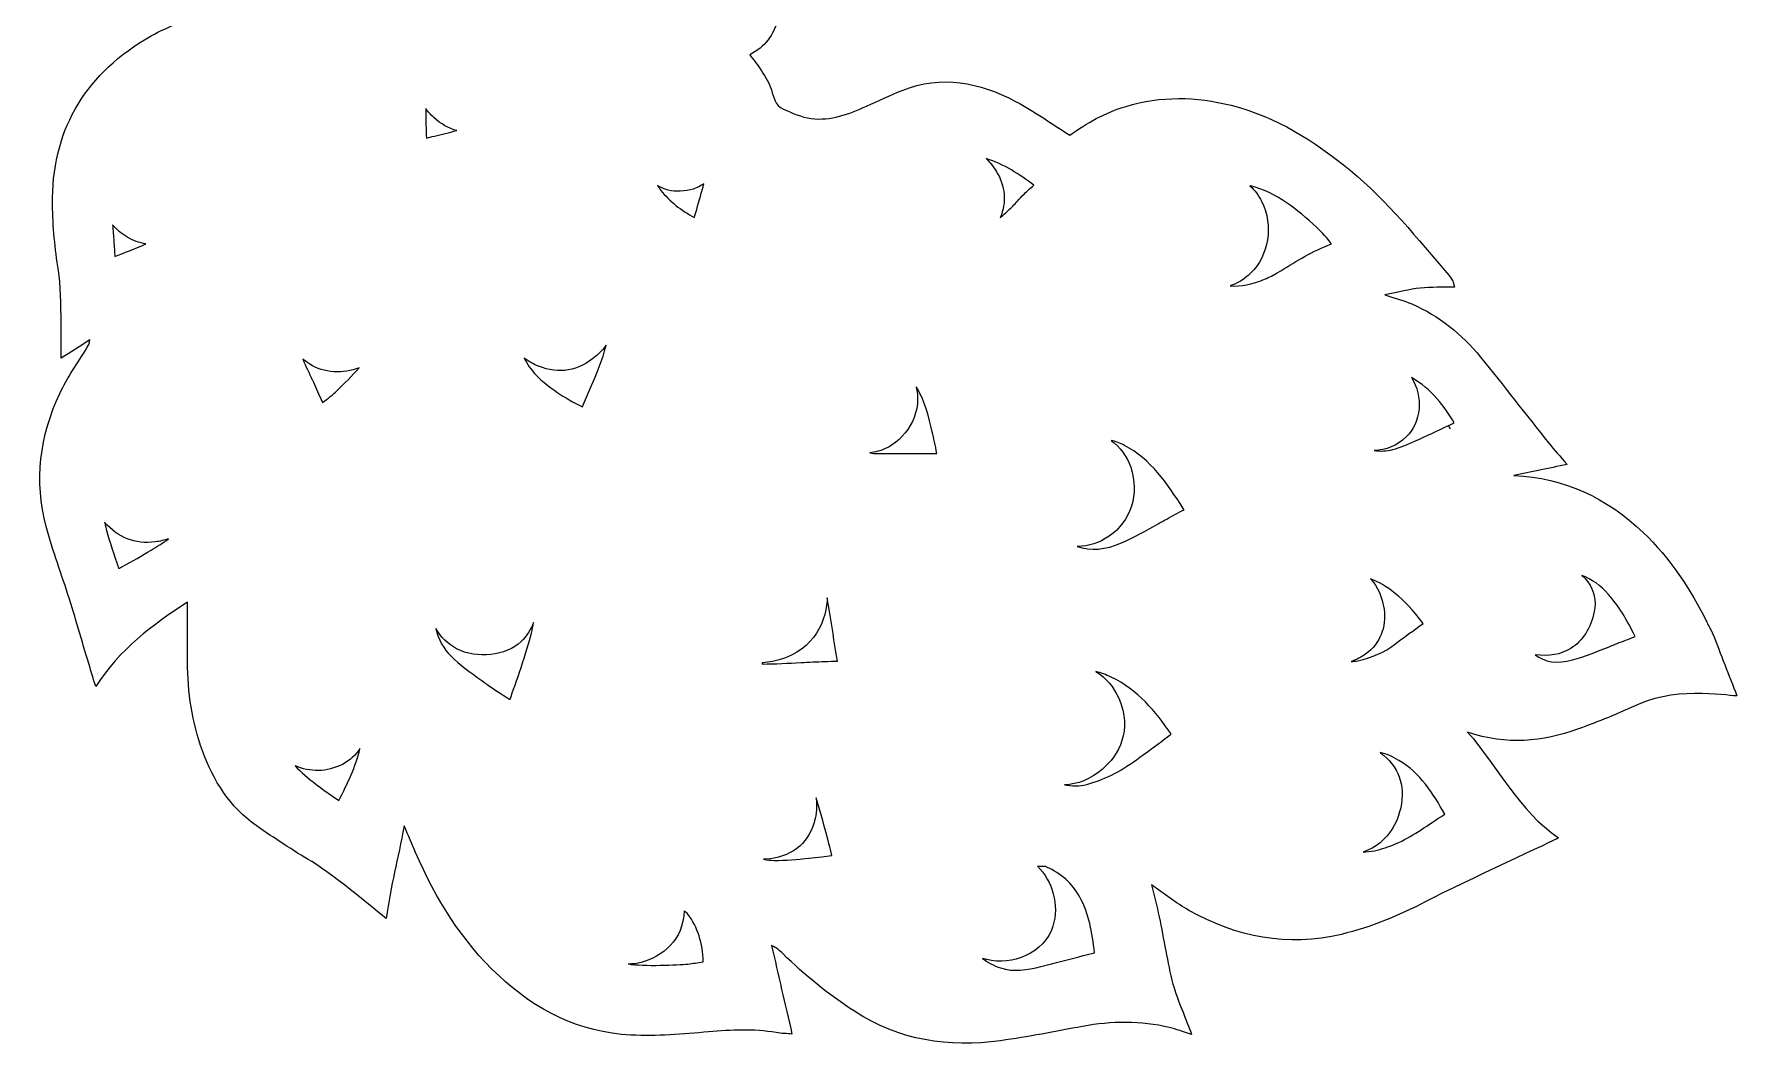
# Model space of a CAD drawing. Header units: millimetres. Extents: x -1630 to 1473, y -391 to 289.
# Drawn here: x -39.9 to 430.6, y -391.3 to -111.3 of the extents above; entities that cross this region are included whole.
import ezdxf

# ---------------------------------------------------------------- set-up
doc = ezdxf.new("R2010")
doc.units = ezdxf.units.MM
doc.header["$MEASUREMENT"] = 0
doc.layers.add('Layer 5', color=7, linetype='Continuous')

msp = doc.modelspace()

# ---------------------------------------------------------------- linework, layer by layer
at = {"layer": 'Layer 5', "lineweight": 0}
for points, knots in [([(424, -276.97), (423.98, -276.95), (423.96, -276.92), (423.93, -276.9), (423.85, -276.71), (423.76, -276.51), (423.67, -276.32), (423.49, -275.98), (423.31, -275.63), (423.12, -275.29), (422.86, -274.76), (422.6, -274.24), (422.34, -273.71), (417.76, -264.51), (412.2, -256.04), (404.69, -248.9), (394.69, -239.37), (383.04, -233.84), (369.02, -233.18), (373.71, -232.21), (378.4, -231.24), (383.74, -230.14), (381.82, -227.93), (380.14, -226.14), (378.62, -224.23), (372.33, -216.34), (366.17, -208.36), (359.82, -200.53), (354.65, -194.16), (348.36, -189.1), (340.79, -185.8), (338.7, -184.89), (336.45, -184.34), (333.35, -183.31), (337.23, -182.54), (340.15, -181.76), (343.12, -181.44), (346.18, -181.1), (349.3, -181.23), (352.56, -181.15), (352.34, -180.22), (352.33, -179.8), (352.15, -179.48), (351.83, -178.9), (351.46, -178.33), (351.03, -177.84), (342.37, -167.78), (334.06, -157.42), (323.76, -148.9), (313.95, -140.78), (303.38, -134.09), (290.87, -130.95), (281.17, -128.51), (271.53, -128.31), (261.84, -131.23), (256.04, -132.98), (250.89, -135.81), (246.35, -139.22), (241.21, -135.99), (236.45, -132.59), (231.33, -129.87), (221.38, -124.57), (210.93, -122.49), (199.99, -126.85), (196.67, -128.17), (193.42, -129.69), (190.16, -131.17), (185.28, -133.38), (180.27, -135.3), (174.84, -134.58), (172.17, -134.23), (169.56, -133.05), (167.06, -131.93), (164.94, -130.98), (164.54, -128.77), (163.88, -126.7), (163.28, -124.84), (162.19, -123.1), (161.14, -121.42), (160.2, -119.91), (159.03, -118.54), (157.86, -116.97), (162.22, -114.88), (164.4, -111.38), (165.68, -107.41), (167.6, -101.44), (168, -96.32), (168.84, -90.72), (169.23, -88.11), (168.9, -85.41), (169.03, -82.76), (169.05, -82.41), (169.93, -82.1), (171.07, -81.31), (169.11, -86), (171.42, -88.61), (173.88, -90.79), (184.76, -100.42), (197.52, -103.99), (211.83, -101.78), (215.96, -101.15), (220, -99.95), (224.07, -99), (224.91, -104.1), (226.43, -105.88), (231.38, -107.15), (233.03, -107.57), (234.78, -107.89), (236.48, -107.86), (239.38, -107.81), (242.28, -107.48), (245.17, -107.2), (254.79, -106.29), (263.38, -102.69), (271.04, -96.9), (273.88, -94.76), (276.45, -92.25), (279.61, -89.49), (282.38, -89.49), (285.79, -89.98), (288.99, -89.4), (299.51, -87.5), (307.45, -81.78), (313, -72.91), (315.35, -72.79), (318.11, -72.87), (320.65, -72.13), (330.64, -69.19), (336.73, -61.74), (341.84, -51.77), (349.07, -37.68), (345.85, -14.08), (345.54, -11.42), (350.23, -3.35), (349.69, 8.31), (348.43, 15.56), (349.11, 16.98), (349.68, 18.16), (349.91, 18.62), (355.65, 29.91), (361.17, 41.21), (363.94, 53.64), (366.69, 65.98), (367.31, 78.74), (366.45, 91.33), (366.36, 92.72), (366.25, 94.1), (366.12, 95.49), (364.89, 108.57), (362.91, 121.54), (359.48, 134.2), (356.32, 145.86), (351.88, 157.37), (346.66, 168.29), (343.67, 174.54), (340.05, 180.52), (335.53, 185.77), (339, 184.67), (343.13, 185.63), (345.19, 188.8), (347.02, 191.61), (346.09, 195.54), (342.67, 196.55), (341.34, 196.94), (339.38, 196.82), (339.01, 195.16), (338.66, 193.6), (340.16, 192.57), (341.53, 192.95), (341.75, 193.01), (341.92, 193.09), (342.07, 193.2), (342.14, 193.16), (342.2, 193.11), (342.26, 193.06), (342.62, 192.77), (342.77, 192.4), (342.8, 191.96), (342.87, 190.89), (341.99, 189.95), (341.15, 189.41), (339.31, 188.24), (337.11, 188.57), (335.26, 189.49), (333.26, 190.47), (331.53, 191.8), (329.66, 192.82), (329.8, 192.85), (329.94, 192.88), (330.08, 192.91), (335.04, 194.07), (338.08, 197.85), (337.58, 203.05), (337.15, 207.56), (332.66, 212.13), (327.97, 209.67), (327.62, 209.49), (327.29, 209.27), (326.99, 209.02), (328.23, 213.11), (328.16, 217.31), (326.65, 221.18), (325, 225.42), (321.93, 228.34), (318.82, 228.62), (316.78, 228.8), (314.98, 227.8), (313.75, 225.79), (312.63, 223.95), (313.51, 221.5), (314.53, 218.65), (316.13, 214.21), (318.12, 208.67), (314, 202.8), (310.86, 198.3), (307.46, 196.34), (305.74, 195.57), (304.48, 195.3), (303.23, 194.94), (302.02, 194.5), (302.02, 194.5), (300.87, 194.22), (300.87, 194.22), (303.93, 198.14), (307.29, 203.87), (307.52, 210.32), (307.96, 222.45), (302.82, 232.61), (293.78, 237.51), (288.42, 240.4), (282.56, 240.75), (279.19, 238.37), (276.99, 236.81), (276.05, 234.26), (276.53, 231.18), (276.97, 228.4), (279.89, 226.72), (283.59, 224.6), (289.36, 221.28), (296.55, 217.14), (297.5, 207.01), (298.04, 201.23), (297.13, 196.85), (296.15, 194), (296.68, 195.92), (296.95, 197.99), (296.75, 200.11), (295.92, 208.9), (291.24, 215.75), (284.23, 218.43), (279.98, 220.06), (275.75, 219.74), (273.46, 217.63), (271.96, 216.23), (271.49, 214.23), (272.16, 211.97), (272.77, 209.9), (275.18, 208.91), (277.97, 207.76), (282.34, 205.95), (287.77, 203.71), (289.37, 196.72), (290.6, 191.28), (289.73, 187.41), (289.14, 185.65), (288.98, 185.46), (288.82, 185.28), (288.66, 185.09), (287.38, 183.55), (286.34, 181.87), (285.4, 180.1), (284.44, 178.32), (284.14, 176.15), (282.98, 174.49), (281.68, 172.62), (279.43, 172.03), (277.57, 170.89), (275.67, 169.73), (273.98, 168.24), (272.57, 166.51), (269.8, 163.11), (268.18, 158.94), (266.98, 154.77), (266.86, 154.34), (267.01, 153.57), (267.31, 153.35), (267.64, 153.12), (268.37, 153.22), (268.79, 153.44), (271.14, 154.65), (273.07, 156.35), (275.58, 157.37), (278.24, 158.45), (281.06, 159.13), (283.93, 159.37), (284.73, 159.43), (285.55, 159.46), (286.32, 159.24), (287.09, 159.02), (287.77, 158.56), (288.43, 158.11), (292.16, 155.58), (296.11, 152.99), (300.6, 152.54), (305, 152.1), (309.22, 153.76), (313.5, 154.49), (319.79, 155.57), (329.14, 152.9), (332.69, 147.2), (333.51, 145.89), (333.97, 144.42), (334.2, 142.89), (334.16, 142.68), (334.17, 142.46), (334.29, 142.26), (334.39, 141.29), (334.42, 140.31), (334.39, 139.34), (334.18, 133.14), (333.15, 127.12), (331.31, 121.2), (329.25, 114.52), (327.17, 107.88), (323.5, 101.85), (321.85, 99.14), (319.78, 96.87), (317.35, 94.87), (313.46, 91.66), (308.72, 90.09), (304.14, 88.28), (296.62, 85.29), (288.68, 83.7), (280.84, 81.87), (271.6, 79.71), (262.41, 77.48), (253.52, 74.08), (250.96, 73.09), (248.43, 72.04), (245.95, 70.9), (245.95, 70.9), (241.68, 69.28), (241.68, 69.28), (241.46, 69.2), (218.95, 60.47), (206.41, 37.16), (204.97, 34.48), (203.66, 31.89), (202.46, 29.34), (191.31, 25.91), (180.65, 20.95), (170.86, 14.61), (165.96, 11.43), (161.28, 7.92), (156.88, 4.08), (152.51, 0.29), (148.21, -3.79), (145.06, -8.68), (142.38, -12.84), (140.54, -17.92), (141.42, -22.81), (137.79, -22.54), (134.3, -22.27), (130.82, -22.27), (124.67, -22.26), (118.89, -23.49), (115.62, -29.01), (109.94, -28.87), (104.64, -28.46), (99.36, -28.66), (92.41, -28.92), (86.13, -31.34), (80.96, -36.12), (72.34, -44.07), (78.66, -49.76), (78.62, -50.13), (76.27, -50.13), (73.89, -50.05), (71.51, -50.15), (66.48, -50.35), (61.46, -50.63), (56.43, -50.9), (47.52, -51.38), (39.22, -54.06), (31.59, -58.55), (23.49, -63.32), (17.44, -69.91), (14.39, -79.12), (12.07, -86.11), (11.17, -93.3), (10.58, -100.55), (10.23, -104.8), (10.3, -104.87), (6, -106.21), (0.67, -107.87), (-4.49, -109.88), (-9.3, -112.82), (-26.36, -123.25), (-35, -138.42), (-34.77, -158.39), (-34.7, -164.46), (-34.04, -170.57), (-33.13, -176.58), (-32.01, -183.87), (-32.48, -200.08), (-32.38, -200.81), (-29.72, -199.14), (-27.09, -197.41), (-24.44, -195.72), (-24.48, -196.71), (-24.9, -197.31), (-25.28, -197.94), (-27.8, -202.13), (-30.7, -206.15), (-32.76, -210.56), (-38.27, -222.32), (-39.86, -234.66), (-36.52, -247.31), (-34.73, -254.08), (-32.19, -260.65), (-30.09, -267.35), (-28.12, -273.65), (-26.3, -280.01), (-24.4, -286.34), (-23.98, -287.75), (-23.53, -289.16), (-22.81, -291.45), (-16.14, -281.11), (-7.29, -274.54), (2.56, -268.2), (2.56, -274.09), (2.57, -279.37), (2.56, -284.65), (2.55, -293.08), (3.83, -301.3), (6.69, -309.22), (9.68, -317.48), (14.24, -324.76), (21.55, -329.9), (26.53, -333.4), (31.65, -336.72), (36.87, -339.85), (43.38, -343.75), (56.15, -354.63), (57.44, -355.53), (58.69, -346.36), (60.72, -339.14), (62.38, -329.99), (63.56, -332.7), (64.57, -334.99), (65.56, -337.3), (71.06, -350.1), (78.27, -361.73), (88.53, -371.34), (98.85, -381.01), (110.9, -387.02), (125.07, -387.76), (132.19, -388.13), (139.4, -387.47), (146.52, -386.86), (152.76, -386.33), (158.94, -385.99), (165.14, -387.06), (166.63, -387.32), (168.15, -387.35), (169.55, -387.48), (167.62, -379.11), (165.76, -371.07), (163.91, -363.03), (165.31, -363.63), (166.18, -364.43), (167.02, -365.26), (173.1, -371.22), (179.64, -376.55), (186.81, -381.19), (199.26, -389.24), (212.84, -391.3), (227.2, -389.3), (234.79, -388.24), (242.32, -386.75), (249.86, -385.35), (257.89, -383.86), (265.89, -383.79), (273.87, -385.67), (275.72, -386.11), (277.52, -386.8), (279.98, -387.57), (279.53, -386.04), (275.77, -377.39), (274.82, -373.72), (273.25, -367.59), (272.29, -361.3), (271, -355.1), (270.38, -352.14), (269.59, -349.22), (268.87, -346.22), (272.45, -348.69), (275.66, -351.31), (279.23, -353.3), (292.43, -360.66), (306.43, -363.53), (321.37, -359.93), (329.54, -357.96), (337.24, -354.74), (344.68, -350.87), (355.85, -345.08), (380.26, -334.01), (381.32, -333.29), (370.33, -325.7), (364.86, -314.1), (356.23, -304.07), (367.04, -307.85), (376.91, -306.64), (386.59, -303.26), (392.33, -301.25), (397.96, -298.87), (403.53, -296.38), (414.88, -291.3), (429.66, -294.27), (430.64, -294.08), (428.36, -288.21), (426.18, -282.59), (424, -276.97)], [0, 0, 0, 0, 1, 1, 1, 2, 2, 2, 3, 3, 3, 4, 4, 4, 5, 5, 5, 6, 6, 6, 7, 7, 7, 8, 8, 8, 9, 9, 9, 10, 10, 10, 11, 11, 11, 12, 12, 12, 13, 13, 13, 14, 14, 14, 15, 15, 15, 16, 16, 16, 17, 17, 17, 18, 18, 18, 19, 19, 19, 20, 20, 20, 21, 21, 21, 22, 22, 22, 23, 23, 23, 24, 24, 24, 25, 25, 25, 26, 26, 26, 27, 27, 27, 28, 28, 28, 29, 29, 29, 30, 30, 30, 31, 31, 31, 32, 32, 32, 33, 33, 33, 34, 34, 34, 35, 35, 35, 36, 36, 36, 37, 37, 37, 38, 38, 38, 39, 39, 39, 40, 40, 40, 41, 41, 41, 42, 42, 42, 43, 43, 43, 44, 44, 44, 45, 45, 45, 46, 46, 46, 47, 47, 47, 48, 48, 48, 49, 49, 49, 50, 50, 50, 51, 51, 51, 52, 52, 52, 53, 53, 53, 54, 54, 54, 55, 55, 55, 56, 56, 56, 57, 57, 57, 58, 58, 58, 59, 59, 59, 60, 60, 60, 61, 61, 61, 62, 62, 62, 63, 63, 63, 64, 64, 64, 65, 65, 65, 66, 66, 66, 67, 67, 67, 68, 68, 68, 69, 69, 69, 70, 70, 70, 71, 71, 71, 72, 72, 72, 73, 73, 73, 74, 74, 74, 75, 75, 75, 76, 76, 76, 77, 77, 77, 78, 78, 78, 79, 79, 79, 80, 80, 80, 81, 81, 81, 82, 82, 82, 83, 83, 83, 84, 84, 84, 85, 85, 85, 86, 86, 86, 87, 87, 87, 88, 88, 88, 89, 89, 89, 90, 90, 90, 91, 91, 91, 92, 92, 92, 93, 93, 93, 94, 94, 94, 95, 95, 95, 96, 96, 96, 97, 97, 97, 98, 98, 98, 99, 99, 99, 100, 100, 100, 101, 101, 101, 102, 102, 102, 103, 103, 103, 104, 104, 104, 105, 105, 105, 106, 106, 106, 107, 107, 107, 108, 108, 108, 109, 109, 109, 110, 110, 110, 111, 111, 111, 112, 112, 112, 113, 113, 113, 114, 114, 114, 115, 115, 115, 116, 116, 116, 117, 117, 117, 118, 118, 118, 119, 119, 119, 120, 120, 120, 121, 121, 121, 122, 122, 122, 123, 123, 123, 124, 124, 124, 125, 125, 125, 126, 126, 126, 127, 127, 127, 128, 128, 128, 129, 129, 129, 130, 130, 130, 131, 131, 131, 132, 132, 132, 133, 133, 133, 134, 134, 134, 135, 135, 135, 136, 136, 136, 137, 137, 137, 138, 138, 138, 139, 139, 139, 140, 140, 140, 141, 141, 141, 142, 142, 142, 143, 143, 143, 144, 144, 144, 145, 145, 145, 146, 146, 146, 147, 147, 147, 148, 148, 148, 149, 149, 149, 150, 150, 150, 151, 151, 151, 152, 152, 152, 153, 153, 153, 154, 154, 154, 155, 155, 155, 156, 156, 156, 157, 157, 157, 158, 158, 158, 159, 159, 159, 160, 160, 160, 161, 161, 161, 162, 162, 162, 163, 163, 163, 164, 164, 164, 165, 165, 165, 166, 166, 166, 167, 167, 167, 168, 168, 168, 169, 169, 169, 170, 170, 170, 171, 171, 171, 172, 172, 172, 173, 173, 173, 174, 174, 174, 174]), ([(68.54, -139.99), (68.46, -137.93), (68.38, -134.95), (68.37, -131.86), (69, -132.71), (69.75, -133.52), (70.6, -134.31), (72.58, -136.13), (74.69, -137.34), (76.91, -137.93), (74.81, -138.47), (72.7, -138.99), (70.74, -139.46), (69.99, -139.64), (69.26, -139.82), (68.54, -139.99)], [0, 0, 0, 0, 1, 1, 1, 2, 2, 2, 3, 3, 3, 4, 4, 4, 5, 5, 5, 5]), ([(236.33, -153.01), (235.39, -153.86), (234.54, -154.63), (233.69, -155.46), (233.01, -156.13), (232.38, -156.81), (231.76, -157.49), (230.99, -158.33), (230.19, -159.21), (229.36, -159.94), (228.87, -160.38), (228.37, -160.83), (227.87, -161.28), (227.61, -161.51), (227.36, -161.74), (227.1, -161.97), (228.88, -157.71), (228.52, -153.25), (226, -149.17), (225.16, -147.82), (224.22, -146.65), (223.18, -145.67), (228.18, -147.2), (232.45, -150.04), (236.33, -153.01)], [0, 0, 0, 0, 1, 1, 1, 2, 2, 2, 3, 3, 3, 4, 4, 4, 5, 5, 5, 6, 6, 6, 7, 7, 7, 8, 8, 8, 8]), ([(143.22, -159.69), (143.01, -160.44), (142.8, -161.18), (142.58, -161.93), (138.83, -159.94), (135.8, -157.48), (133.32, -154.43), (132.97, -154), (132.65, -153.55), (132.36, -153.1), (134.18, -154.24), (136.34, -154.79), (138.7, -154.68), (141.27, -154.57), (143.46, -153.86), (145.21, -152.59), (144.58, -154.92), (143.91, -157.26), (143.22, -159.69)], [0, 0, 0, 0, 1, 1, 1, 2, 2, 2, 3, 3, 3, 4, 4, 4, 5, 5, 5, 6, 6, 6, 6]), ([(304.62, -176.62), (304.62, -176.62), (303.65, -177.22), (303.65, -177.22), (302.7, -177.81), (301.56, -178.37), (300.09, -178.98), (296.67, -180.41), (293.53, -181.02), (290.59, -180.83), (292.59, -180.21), (294.44, -179.06), (296.22, -177.35), (301.33, -172.44), (302.64, -164.12), (299.34, -157.56), (298.45, -155.79), (297.37, -154.34), (296.09, -153.19), (296.12, -153.2), (296.16, -153.21), (296.2, -153.21), (303.47, -154.95), (309.2, -159.79), (314.45, -164.6), (316.08, -166.1), (317.43, -167.59), (318.61, -169.22), (313.46, -171.17), (308.97, -173.94), (304.62, -176.62)], [0, 0, 0, 0, 1, 1, 1, 2, 2, 2, 3, 3, 3, 4, 4, 4, 5, 5, 5, 6, 6, 6, 7, 7, 7, 8, 8, 8, 9, 9, 9, 10, 10, 10, 10]), ([(-14.26, -167.28), (-12.56, -168.3), (-10.77, -168.96), (-8.94, -169.23), (-12.01, -170.52), (-15.19, -171.8), (-17.52, -172.72), (-17.62, -171.33), (-17.72, -169.94), (-17.82, -168.58), (-17.93, -167.06), (-18.05, -165.51), (-18.15, -163.95), (-17.07, -165.25), (-15.77, -166.38), (-14.26, -167.28)], [0, 0, 0, 0, 1, 1, 1, 2, 2, 2, 3, 3, 3, 4, 4, 4, 5, 5, 5, 5]), ([(113.91, -208.94), (113.16, -210.64), (112.4, -212.4), (111.69, -214.19), (106.73, -211.9), (101.88, -208.61), (98.86, -205.44), (97.47, -203.97), (96.34, -202.37), (95.51, -200.69), (96.67, -201.62), (98.02, -202.39), (99.55, -203.01), (105.17, -205.28), (110.5, -204.35), (115.37, -200.25), (116.49, -199.31), (117.42, -198.3), (118.17, -197.21), (117.25, -201.26), (115.55, -205.15), (113.91, -208.94)], [0, 0, 0, 0, 1, 1, 1, 2, 2, 2, 3, 3, 3, 4, 4, 4, 5, 5, 5, 6, 6, 6, 7, 7, 7, 7]), ([(49.98, -203.44), (47.92, -205.73), (45.81, -207.84), (43.91, -209.7), (42.72, -210.87), (41.32, -211.94), (39.84, -213.05), (39.67, -212.65), (39.51, -212.27), (39.34, -211.89), (38.57, -210.18), (37.76, -208.42), (37.04, -206.86), (37.04, -206.86), (37.01, -206.8), (37.01, -206.8), (36.14, -204.92), (35.25, -202.99), (34.39, -201.06), (34.97, -201.51), (35.61, -201.96), (36.31, -202.41), (40.24, -204.93), (45.6, -205.22), (49.98, -203.44)], [0, 0, 0, 0, 1, 1, 1, 2, 2, 2, 3, 3, 3, 4, 4, 4, 5, 5, 5, 6, 6, 6, 7, 7, 7, 8, 8, 8, 8]), ([(351.4, -220.27), (351.4, -220.27), (351.41, -220.28), (351.41, -220.28), (351.4, -220.28), (351.4, -220.28), (351.4, -220.28), (351.4, -220.28), (351.4, -220.27), (351.4, -220.27), (351.4, -220.27), (350.95, -219.37), (350.95, -219.37), (347.81, -220.86), (344.84, -222.27), (341.82, -223.62), (339.58, -224.63), (337.57, -225.5), (335.55, -226.03), (333.8, -226.48), (332.05, -226.55), (330.42, -226.25), (333.68, -226.22), (336.76, -224.98), (339.18, -222.61), (343.45, -218.44), (344.05, -211.36), (340.69, -206.15), (346.28, -209.3), (349.93, -214.3), (352.54, -218.62), (352.01, -218.87), (351.49, -219.12), (350.97, -219.36), (350.97, -219.36), (351.4, -220.27), (351.4, -220.27)], [0, 0, 0, 0, 1, 1, 1, 2, 2, 2, 3, 3, 3, 4, 4, 4, 5, 5, 5, 6, 6, 6, 7, 7, 7, 8, 8, 8, 9, 9, 9, 10, 10, 10, 11, 11, 11, 12, 12, 12, 12]), ([(206.34, -227.14), (201.92, -227.14), (197.64, -227.14), (193.37, -227.13), (192.59, -227.13), (191.82, -227.07), (191.06, -226.95), (192.55, -226.77), (194.02, -226.36), (195.41, -225.74), (200.68, -223.35), (205.48, -216.76), (203.99, -209.25), (203.96, -209.08), (203.92, -208.9), (203.88, -208.73), (203.98, -208.89), (204.09, -209.06), (204.19, -209.23), (206.39, -212.85), (207.36, -217.06), (208.3, -221.13), (208.51, -222.05), (208.72, -222.97), (208.95, -223.88), (209.21, -224.93), (209.39, -226.04), (209.54, -227.14), (209.54, -227.14), (206.34, -227.14), (206.34, -227.14)], [0, 0, 0, 0, 1, 1, 1, 2, 2, 2, 3, 3, 3, 4, 4, 4, 5, 5, 5, 6, 6, 6, 7, 7, 7, 8, 8, 8, 9, 9, 9, 10, 10, 10, 10]), ([(275.51, -243.9), (275.51, -243.9), (275.51, -243.9), (275.51, -243.9), (273.89, -244.76), (272.28, -245.67), (270.7, -246.55), (267.42, -248.39), (264.03, -250.3), (260.6, -251.81), (256.22, -253.75), (251.98, -254.05), (248.37, -252.78), (248.37, -252.78), (248.44, -252.78), (248.44, -252.78), (251.48, -252.78), (254.4, -251.84), (257.16, -249.96), (263.24, -245.83), (265.59, -238.35), (263.14, -230.92), (262.16, -227.92), (260.21, -225.29), (257.7, -223.49), (258.97, -223.8), (260.21, -224.26), (261.39, -224.87), (268.74, -228.68), (273.07, -235.28), (277.65, -242.27), (277.65, -242.27), (277.9, -242.65), (277.9, -242.65), (277.11, -243.06), (276.3, -243.47), (275.51, -243.9)], [0, 0, 0, 0, 1, 1, 1, 2, 2, 2, 3, 3, 3, 4, 4, 4, 5, 5, 5, 6, 6, 6, 7, 7, 7, 8, 8, 8, 9, 9, 9, 10, 10, 10, 11, 11, 11, 12, 12, 12, 12]), ([(-7.52, -253.82), (-10.06, -255.36), (-12.66, -256.8), (-15.42, -258.34), (-15.42, -258.34), (-15.48, -258.37), (-15.48, -258.37), (-15.8, -258.55), (-16.13, -258.73), (-16.46, -258.91), (-16.64, -258.38), (-16.82, -257.85), (-16.99, -257.33), (-18.13, -253.98), (-19.3, -250.51), (-20.13, -247.06), (-20.21, -246.74), (-20.28, -246.42), (-20.36, -246.1), (-16.8, -250.34), (-11.9, -252.26), (-6.34, -251.53), (-5.06, -251.36), (-3.83, -251.07), (-2.68, -250.67), (-4.3, -251.83), (-5.98, -252.88), (-7.52, -253.82)], [0, 0, 0, 0, 1, 1, 1, 2, 2, 2, 3, 3, 3, 4, 4, 4, 5, 5, 5, 6, 6, 6, 7, 7, 7, 8, 8, 8, 9, 9, 9, 9]), ([(324.1, -284.54), (324.1, -284.54), (324.09, -284.54), (324.09, -284.54), (325.53, -284.07), (326.91, -283.37), (328.12, -282.47), (332.03, -279.58), (333.81, -275.2), (333.13, -270.13), (332.69, -266.82), (331.38, -263.89), (329.41, -261.77), (333.65, -263.37), (338.47, -266.69), (343.91, -274.08), (343.91, -274.08), (342.76, -274.92), (342.76, -274.92), (340.45, -276.59), (338.26, -278.17), (336.06, -279.84), (333.26, -281.97), (329.94, -283.45), (325.89, -284.35), (325.31, -284.48), (324.71, -284.54), (324.1, -284.54)], [0, 0, 0, 0, 1, 1, 1, 2, 2, 2, 3, 3, 3, 4, 4, 4, 5, 5, 5, 6, 6, 6, 7, 7, 7, 8, 8, 8, 9, 9, 9, 9]), ([(399.85, -278.69), (398.31, -279.27), (396.82, -279.88), (395.37, -280.47), (392.06, -281.81), (388.63, -283.2), (385.23, -284.1), (380.88, -285.24), (377.54, -284.8), (374.89, -282.7), (378.67, -283.25), (381.97, -282.67), (384.73, -280.95), (387.99, -278.92), (390.29, -275.3), (391.2, -270.76), (391.79, -267.79), (391.19, -264.97), (389.47, -262.6), (388.99, -261.95), (388.44, -261.34), (387.81, -260.78), (390.56, -261.81), (392.99, -263.56), (395.17, -266.08), (397.88, -269.2), (400.22, -272.9), (402.49, -277.65), (401.58, -278.02), (400.71, -278.37), (399.85, -278.69)], [0, 0, 0, 0, 1, 1, 1, 2, 2, 2, 3, 3, 3, 4, 4, 4, 5, 5, 5, 6, 6, 6, 7, 7, 7, 8, 8, 8, 9, 9, 9, 10, 10, 10, 10]), ([(178.61, -284.55), (176.43, -284.63), (174.14, -284.75), (172.13, -284.86), (172.13, -284.86), (172.08, -284.86), (172.08, -284.86), (168.54, -285.06), (164.91, -285.25), (161.3, -285.26), (161.31, -285.15), (161.31, -285.03), (161.32, -284.92), (161.59, -284.9), (161.86, -284.88), (162.14, -284.85), (173.35, -283.66), (178.27, -275.88), (179.13, -269), (179.22, -268.32), (179.26, -267.64), (179.28, -266.97), (180.02, -271.31), (180.71, -275.68), (181.42, -280.27), (181.64, -281.67), (181.86, -283.09), (182.09, -284.51), (180.9, -284.51), (179.76, -284.5), (178.61, -284.55)], [0, 0, 0, 0, 1, 1, 1, 2, 2, 2, 3, 3, 3, 4, 4, 4, 5, 5, 5, 6, 6, 6, 7, 7, 7, 8, 8, 8, 9, 9, 9, 10, 10, 10, 10]), ([(97.57, -276.72), (96.31, -281.82), (93.17, -290.79), (91.63, -295.04), (91.59, -295.02), (91.54, -294.99), (91.5, -294.96), (91.5, -294.96), (91.3, -294.84), (91.3, -294.84), (89.18, -293.5), (87.17, -292.24), (85.25, -290.85), (84.79, -290.51), (84.32, -290.18), (83.85, -289.84), (83.85, -289.84), (83.61, -289.67), (83.61, -289.67), (80.72, -287.6), (77.73, -285.46), (75.27, -283.02), (73.45, -281.2), (71.73, -278.51), (71.15, -275.42), (72.53, -277.81), (74.5, -279.76), (76.9, -281.03), (82.44, -283.96), (90.61, -283.04), (94.74, -279.02), (96.26, -277.54), (97.39, -275.77), (98.1, -273.78), (98, -274.72), (97.82, -275.7), (97.57, -276.72)], [0, 0, 0, 0, 1, 1, 1, 2, 2, 2, 3, 3, 3, 4, 4, 4, 5, 5, 5, 6, 6, 6, 7, 7, 7, 8, 8, 8, 9, 9, 9, 10, 10, 10, 11, 11, 11, 12, 12, 12, 12]), ([(272.96, -305.62), (272.96, -305.62), (272.64, -305.86), (272.64, -305.86), (269.92, -307.89), (267.35, -309.81), (264.7, -311.73), (260.07, -315.1), (255.58, -317.31), (251, -318.5), (248.94, -319.04), (246.83, -319.06), (244.83, -318.6), (248.46, -318.53), (251.95, -317.12), (255.26, -314.37), (259.93, -310.51), (263.6, -303.37), (259.92, -294.91), (258.45, -291.55), (256.32, -289.02), (253.54, -287.34), (254.9, -287.69), (256.29, -288.2), (257.74, -288.87), (265.12, -292.34), (270.02, -298.47), (274.35, -304.58), (273.88, -304.93), (273.42, -305.27), (272.96, -305.62)], [0, 0, 0, 0, 1, 1, 1, 2, 2, 2, 3, 3, 3, 4, 4, 4, 5, 5, 5, 6, 6, 6, 7, 7, 7, 8, 8, 8, 9, 9, 9, 10, 10, 10, 10]), ([(44.36, -322.97), (44.24, -322.88), (44.11, -322.79), (43.98, -322.7), (41.96, -321.32), (40.05, -320.01), (38.22, -318.59), (38.22, -318.59), (38, -318.42), (38, -318.42), (35.96, -316.84), (33.84, -315.2), (32.26, -313.34), (36.24, -315.2), (41.15, -315.17), (45.34, -312.97), (47.36, -311.91), (48.99, -310.42), (50.16, -308.64), (49.05, -313.64), (46.77, -318.18), (44.36, -322.97)], [0, 0, 0, 0, 1, 1, 1, 2, 2, 2, 3, 3, 3, 4, 4, 4, 5, 5, 5, 6, 6, 6, 7, 7, 7, 7]), ([(348.78, -327.44), (346.67, -328.86), (344.68, -330.2), (342.66, -331.51), (338.47, -334.22), (334.48, -335.96), (330.46, -336.82), (329.38, -337.05), (328.34, -337.18), (327.33, -337.19), (327.61, -337.1), (327.88, -337), (328.16, -336.89), (332.7, -335.1), (336.09, -331.18), (337.45, -326.13), (339.16, -319.77), (337.64, -314.37), (333.06, -310.51), (332.72, -310.23), (332.37, -309.96), (332.02, -309.71), (333.74, -310.11), (335.5, -310.84), (337.26, -311.89), (343.08, -315.34), (346.73, -321.04), (349.9, -326.69), (349.9, -326.69), (348.78, -327.44), (348.78, -327.44)], [0, 0, 0, 0, 1, 1, 1, 2, 2, 2, 3, 3, 3, 4, 4, 4, 5, 5, 5, 6, 6, 6, 7, 7, 7, 8, 8, 8, 9, 9, 9, 10, 10, 10, 10]), ([(177.83, -338.54), (176.62, -338.65), (175.34, -338.78), (174.31, -338.89), (174.31, -338.89), (174.25, -338.9), (174.25, -338.9), (171.08, -339.22), (167.8, -339.56), (164.66, -339.5), (163.62, -339.48), (162.63, -339.38), (161.69, -339.2), (161.83, -339.2), (161.98, -339.19), (162.12, -339.18), (169.23, -338.64), (173.79, -335.23), (175.68, -329.02), (176, -327.96), (176.64, -325.35), (176.25, -322.25), (177.55, -326.35), (178.62, -330.49), (179.75, -334.88), (179.75, -334.88), (179.76, -334.93), (179.76, -334.93), (180.03, -335.98), (180.31, -337.06), (180.59, -338.15), (179.59, -338.32), (178.7, -338.46), (177.83, -338.54)], [0, 0, 0, 0, 1, 1, 1, 2, 2, 2, 3, 3, 3, 4, 4, 4, 5, 5, 5, 6, 6, 6, 7, 7, 7, 8, 8, 8, 9, 9, 9, 10, 10, 10, 11, 11, 11, 11]), ([(250.06, -365.8), (250.06, -365.8), (250.03, -365.8), (250.03, -365.8), (246, -366.86), (242.2, -367.85), (238.31, -368.8), (234.51, -369.72), (230.81, -370.44), (227.19, -369.22), (225.26, -368.57), (223.6, -367.68), (222.21, -366.56), (222.6, -366.69), (223, -366.8), (223.41, -366.91), (230.17, -368.63), (239.32, -365.25), (241.65, -357.63), (243.41, -351.88), (241.58, -345.29), (237.35, -341.12), (238.09, -341.16), (238.85, -341.2), (239.61, -341.22), (239.7, -341.26), (239.79, -341.31), (239.89, -341.35), (243.96, -343.1), (246.97, -345.83), (249.09, -349.7), (251.63, -354.32), (252.47, -359.37), (253.13, -364.99), (252.11, -365.26), (251.08, -365.53), (250.06, -365.8)], [0, 0, 0, 0, 1, 1, 1, 2, 2, 2, 3, 3, 3, 4, 4, 4, 5, 5, 5, 6, 6, 6, 7, 7, 7, 8, 8, 8, 9, 9, 9, 10, 10, 10, 11, 11, 11, 12, 12, 12, 12]), ([(144.98, -367.49), (143.52, -367.74), (142.13, -367.97), (140.78, -368.12), (138.06, -368.41), (128.58, -368.79), (124.29, -368.11), (125.52, -368.16), (126.73, -368.04), (127.89, -367.71), (133.63, -366.1), (139.54, -361.54), (139.75, -353.46), (140.21, -353.74), (140.57, -354.02), (140.79, -354.32), (143.49, -357.99), (144.92, -362.42), (145.03, -367.48), (145.03, -367.48), (144.98, -367.49), (144.98, -367.49)], [0, 0, 0, 0, 1, 1, 1, 2, 2, 2, 3, 3, 3, 4, 4, 4, 5, 5, 5, 6, 6, 6, 7, 7, 7, 7])]:
    msp.add_open_spline(points, degree=3, knots=knots, dxfattribs=at)

doc.saveas('drawing.dxf')
